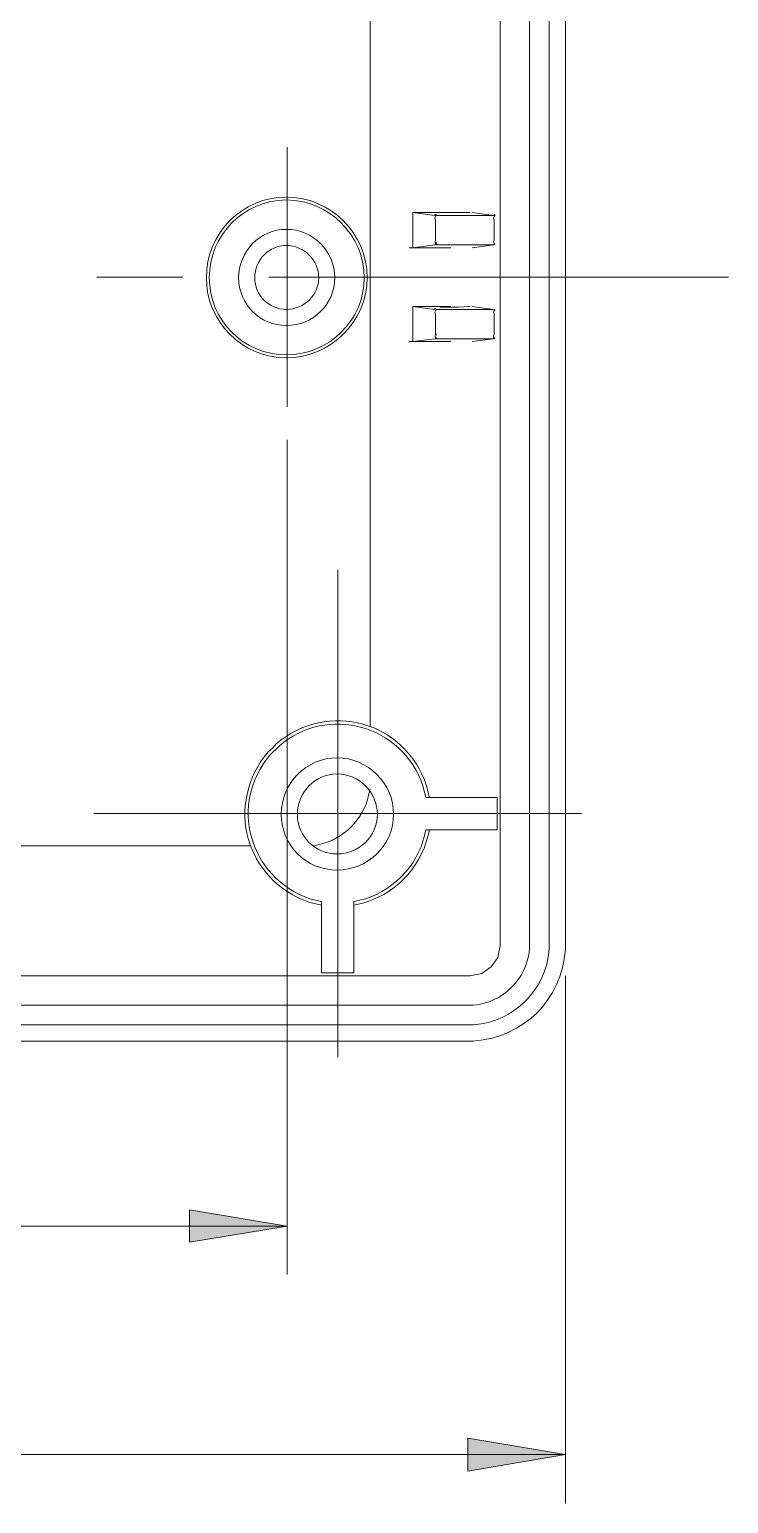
# Model space of a CAD drawing. Header units: inches. Extents: x 11 to 682, y 148 to 1119.
# Drawn here: x 294.8 to 351.9, y 898.7 to 1019.2 of the extents above; entities that cross this region are included whole.
import ezdxf

# ---------------------------------------------------------------- set-up
doc = ezdxf.new("R2010")
doc.units = ezdxf.units.IN
doc.header["$MEASUREMENT"] = 0
doc.layers.add('图层 1', color=7, linetype='Continuous')

msp = doc.modelspace()

# ---------------------------------------------------------------- hatches: boundary and pattern name
at = {"layer": '图层 1', "true_color": 0xffffff}
h = msp.add_hatch(color=7, dxfattribs=at)
h.dxf.hatch_style = 2
h.paths.add_polyline_path([(327.9, 1003.98), (328.02, 1003.98), (328.02, 1004.04), (327.9, 1004.04)])
h = msp.add_hatch(color=7, dxfattribs=at)
h.dxf.hatch_style = 2
h.paths.add_polyline_path([(332.76, 1003.92), (332.82, 1003.92), (332.82, 1004.04), (332.76, 1004.04)])
h = msp.add_hatch(color=7, dxfattribs=at)
h.dxf.hatch_style = 2
h.paths.add_polyline_path([(327.96, 1001.64), (328.02, 1001.64), (328.02, 1001.76), (327.96, 1001.76)])
h = msp.add_hatch(color=7, dxfattribs=at)
h.dxf.hatch_style = 2
h.paths.add_polyline_path([(332.7, 1001.58), (332.76, 1001.58), (332.76, 1001.64), (332.7, 1001.64)])
h = msp.add_hatch(color=7, dxfattribs=at)
h.dxf.hatch_style = 2
h.paths.add_polyline_path([(332.76, 1001.64), (332.82, 1001.64), (332.82, 1001.7), (332.76, 1001.7)])
h = msp.add_hatch(color=7, dxfattribs=at)
h.dxf.hatch_style = 2
h.paths.add_polyline_path([(327.9, 996.3), (327.96, 996.3), (327.96, 996.36), (327.9, 996.36)])
h = msp.add_hatch(color=7, dxfattribs=at)
h.dxf.hatch_style = 2
h.paths.add_polyline_path([(327.96, 996.24), (328.02, 996.24), (328.02, 996.3), (327.96, 996.3)])
h = msp.add_hatch(color=7, dxfattribs=at)
h.dxf.hatch_style = 2
h.paths.add_polyline_path([(332.76, 996.18), (332.82, 996.18), (332.82, 996.3), (332.76, 996.3)])
h = msp.add_hatch(color=7, dxfattribs=at)
h.dxf.hatch_style = 2
h.paths.add_polyline_path([(327.96, 994.2), (328.02, 994.2), (328.02, 994.26), (327.96, 994.26)])
h = msp.add_hatch(color=7, dxfattribs=at)
h.dxf.hatch_style = 2
h.paths.add_polyline_path([(327.96, 993.9), (328.02, 993.9), (328.02, 994.02), (327.96, 994.02)])
h = msp.add_hatch(color=7, dxfattribs=at)
h.dxf.hatch_style = 2
h.paths.add_polyline_path([(332.7, 993.9), (332.82, 993.9), (332.82, 993.96), (332.7, 993.96)])
for points in [[(315.84, 921.36), (307.86, 922.68), (307.86, 920.04)], [(338.58, 902.7), (330.6, 904.02), (330.6, 901.32)]]:
    msp.add_hatch(color=7, dxfattribs=at).paths.add_polyline_path(points)

# ---------------------------------------------------------------- linework, layer by layer
at = {"layer": '图层 1', "color": 7, "lineweight": 18, "true_color": 0xffffff}
for points in [[(333.24, 944.28), (333.24, 1053.6)], [(335.64, 1053.42), (335.64, 944.46)], [(337.26, 1053.42), (337.26, 944.46)], [(338.58, 944.46), (338.58, 1053.42)], [(322.62, 962.22), (322.62, 1035.66)], [(315.84, 998.94), (315.84, 1009.56)], [(326.1, 1004.22), (326.1, 1001.34)], [(326.1, 1004.22), (329.22, 1004.22)], [(326.1, 1004.22), (327.9, 1003.98)], [(327.9, 1003.98), (332.7, 1003.98)], [(327.9, 1003.74), (327.96, 1003.92)], [(328.32, 1004.22), (329.82, 1004.22), (330.78, 1004.22)], [(330.96, 1004.22), (332.7, 1003.98)], [(332.7, 1003.74), (332.76, 1003.92)], [(327.9, 1003.74), (327.96, 1003.62), (327.96, 1003.44), (327.96, 1003.2), (327.96, 1003.02), (327.96, 1002.78), (327.96, 1002.54), (327.96, 1002.3), (327.96, 1002.12), (327.96, 1001.94)], [(332.7, 1003.74), (332.76, 1003.62)], [(332.7, 1001.82), (332.76, 1001.94), (332.76, 1002.12), (332.76, 1002.36), (332.76, 1002.54), (332.76, 1002.78), (332.76, 1003.02), (332.76, 1003.26), (332.76, 1003.44), (332.76, 1003.62)], [(325.8, 1001.34), (326.76, 1001.34), (328.2, 1001.34)], [(326.1, 1001.34), (327.9, 1001.58)], [(326.1, 1001.34), (329.22, 1001.34)], [(327.9, 1001.82), (327.96, 1001.94)], [(327.9, 1001.82), (327.96, 1001.7)], [(327.9, 1001.58), (332.7, 1001.58)], [(330.96, 1001.34), (332.7, 1001.58)], [(332.7, 1001.82), (332.76, 1001.7)], [(307.32, 998.94), (300.3, 998.94)], [(351.9, 998.94), (314.34, 998.94)], [(315.84, 998.94), (315.84, 988.32)], [(326.1, 996.54), (326.1, 993.66)], [(326.1, 996.54), (329.22, 996.54)], [(326.1, 996.54), (327.9, 996.3)], [(328.32, 996.48), (329.82, 996.48), (330.78, 996.54)], [(330.96, 996.54), (332.7, 996.3)], [(327.9, 996.3), (332.7, 996.3)], [(327.9, 996.06), (327.96, 996.18)], [(327.9, 996.06), (327.96, 995.94), (327.96, 995.7), (327.96, 995.52), (327.96, 995.28), (327.96, 995.04), (327.96, 994.86), (327.96, 994.62), (327.96, 994.44), (327.96, 994.2)], [(332.7, 996.06), (332.76, 996.18)], [(332.7, 996.06), (332.76, 995.94)], [(332.7, 994.14), (332.76, 994.26), (332.76, 994.44), (332.76, 994.62), (332.76, 994.86), (332.76, 995.1), (332.76, 995.28), (332.76, 995.52), (332.76, 995.76), (332.76, 995.94)], [(327.9, 994.14), (327.96, 993.96)], [(332.7, 994.14), (332.76, 993.96)], [(325.8, 993.66), (326.76, 993.66), (328.2, 993.66)], [(326.1, 993.66), (327.9, 993.9)], [(326.1, 993.66), (329.22, 993.66)], [(327.9, 993.9), (332.7, 993.9)], [(330.96, 993.66), (332.7, 993.9)], [(315.84, 985.62), (315.84, 917.4)], [(319.98, 955.08), (319.98, 966.36), (319.98, 975)], [(327.18, 956.4), (333, 956.4)], [(333, 953.76), (333, 956.4)], [(300.06, 955.08), (308.7, 955.08)], [(308.7, 955.08), (319.98, 955.08)], [(319.98, 955.08), (319.98, 943.8), (319.98, 935.16)], [(319.98, 955.08), (331.26, 955.08), (339.9, 955.08)], [(327.18, 953.76), (333, 953.76)], [(186.24, 952.44), (312.84, 952.44)], [(318.66, 947.88), (318.66, 942.06)], [(321.3, 942.06), (321.3, 947.88)], [(330.78, 941.82), (331.74, 942), (332.52, 942.54), (333.06, 943.32), (333.24, 944.28)], [(168.3, 941.82), (330.78, 941.82)], [(318.66, 942.06), (321.3, 942.06)], [(338.58, 941.82), (338.58, 898.68)], [(168.48, 939.42), (330.6, 939.42)], [(168.48, 937.8), (330.6, 937.8)], [(168.48, 936.48), (330.6, 936.48)], [(183.24, 921.36), (249.54, 921.36), (315.84, 921.36)], [(160.5, 902.7), (249.54, 902.7), (338.58, 902.7)]]:
    msp.add_lwpolyline(points, dxfattribs=at)
at = {"layer": '图层 1', "lineweight": 0}
for points in [[(327.9, 1003.98), (328.02, 1003.98), (328.02, 1004.04), (327.9, 1004.04), (327.9, 1003.98)], [(332.76, 1003.92), (332.82, 1003.92), (332.82, 1004.04), (332.76, 1004.04), (332.76, 1003.92)], [(327.96, 1001.64), (328.02, 1001.64), (328.02, 1001.76), (327.96, 1001.76), (327.96, 1001.64)], [(332.7, 1001.58), (332.76, 1001.58), (332.76, 1001.64), (332.7, 1001.64), (332.7, 1001.58)], [(332.76, 1001.64), (332.82, 1001.64), (332.82, 1001.7), (332.76, 1001.7), (332.76, 1001.64)], [(327.9, 996.3), (327.96, 996.3), (327.96, 996.36), (327.9, 996.36), (327.9, 996.3)], [(327.96, 996.24), (328.02, 996.24), (328.02, 996.3), (327.96, 996.3), (327.96, 996.24)], [(332.76, 996.18), (332.82, 996.18), (332.82, 996.3), (332.76, 996.3), (332.76, 996.18)], [(327.96, 994.2), (328.02, 994.2), (328.02, 994.26), (327.96, 994.26), (327.96, 994.2)], [(327.96, 993.9), (328.02, 993.9), (328.02, 994.02), (327.96, 994.02), (327.96, 993.9)], [(332.7, 993.9), (332.82, 993.9), (332.82, 993.96), (332.7, 993.96), (332.7, 993.9)], [(315.84, 921.36), (307.86, 922.68), (307.86, 920.04), (315.84, 921.36)], [(338.58, 902.7), (330.6, 904.02), (330.6, 901.32), (338.58, 902.7)]]:
    msp.add_lwpolyline(points, dxfattribs=at)
at = {"layer": '图层 1', "color": 7, "lineweight": 18, "true_color": 0xffffff}
for points, knots in [([(315.78, 992.34), (319.38, 992.34), (322.38, 995.28), (322.38, 998.88), (322.38, 1002.54), (319.38, 1005.48), (315.78, 1005.48), (312.18, 1005.48), (309.24, 1002.54), (309.24, 998.88), (309.24, 995.28), (312.18, 992.34), (315.78, 992.34)], [0, 0, 0, 0, 1, 1, 1, 2, 2, 2, 3, 3, 3, 4, 4, 4, 4]), ([(315.78, 992.58), (319.26, 992.58), (322.14, 995.4), (322.14, 998.88), (322.14, 1002.36), (319.26, 1005.24), (315.78, 1005.24), (312.3, 1005.24), (309.48, 1002.36), (309.48, 998.88), (309.48, 995.4), (312.3, 992.58), (315.78, 992.58)], [0, 0, 0, 0, 1, 1, 1, 2, 2, 2, 3, 3, 3, 4, 4, 4, 4]), ([(315.78, 994.98), (317.94, 994.98), (319.74, 996.72), (319.74, 998.88), (319.74, 1001.04), (317.94, 1002.84), (315.78, 1002.84), (313.62, 1002.84), (311.88, 1001.04), (311.88, 998.88), (311.88, 996.72), (313.62, 994.98), (315.78, 994.98)], [0, 0, 0, 0, 1, 1, 1, 2, 2, 2, 3, 3, 3, 4, 4, 4, 4]), ([(315.78, 996.3), (317.22, 996.3), (318.42, 997.44), (318.42, 998.88), (318.42, 1000.32), (317.22, 1001.52), (315.78, 1001.52), (314.34, 1001.52), (313.2, 1000.32), (313.2, 998.88), (313.2, 997.44), (314.34, 996.3), (315.78, 996.3)], [0, 0, 0, 0, 1, 1, 1, 2, 2, 2, 3, 3, 3, 4, 4, 4, 4]), ([(327.48, 956.4), (327.48, 956.4), (327.24, 957.36), (327.24, 957.36), (325.46, 962.64), (319.18, 964.38), (314.94, 960.78), (314.94, 960.78), (314.64, 960.42), (314.64, 960.42), (314.64, 960.42), (314.28, 960.12), (314.28, 960.12), (310.71, 955.86), (312.41, 949.61), (317.7, 947.82), (317.7, 947.82), (318.66, 947.58), (318.66, 947.58)], [0, 0, 0, 0, 1, 1, 1, 2, 2, 2, 3, 3, 3, 4, 4, 4, 5, 5, 5, 6, 6, 6, 6]), ([(327.18, 956.4), (327.18, 956.4), (326.94, 957.36), (326.94, 957.36), (325.21, 962.32), (319.19, 964.04), (315.18, 960.6), (315.18, 960.6), (314.46, 959.88), (314.46, 959.88), (311.04, 955.89), (312.72, 949.84), (317.7, 948.12), (317.7, 948.12), (318.66, 947.88), (318.66, 947.88)], [0, 0, 0, 0, 1, 1, 1, 2, 2, 2, 3, 3, 3, 4, 4, 4, 5, 5, 5, 5]), ([(319.92, 950.46), (322.44, 950.46), (324.54, 952.5), (324.54, 955.02), (324.54, 957.54), (322.44, 959.64), (319.92, 959.64), (317.4, 959.64), (315.36, 957.54), (315.36, 955.02), (315.36, 952.5), (317.4, 950.46), (319.92, 950.46)], [0, 0, 0, 0, 1, 1, 1, 2, 2, 2, 3, 3, 3, 4, 4, 4, 4]), ([(319.92, 951.78), (321.72, 951.78), (323.22, 953.22), (323.22, 955.02), (323.22, 956.82), (321.72, 958.32), (319.92, 958.32), (318.12, 958.32), (316.68, 956.82), (316.68, 955.02), (316.68, 953.22), (318.12, 951.78), (319.92, 951.78)], [0, 0, 0, 0, 1, 1, 1, 2, 2, 2, 3, 3, 3, 4, 4, 4, 4]), ([(318, 952.44), (318, 952.44), (318.48, 952.56), (318.48, 952.56), (320.44, 952.98), (322.08, 954.62), (322.5, 956.58), (322.5, 956.58), (322.62, 957.06), (322.62, 957.06)], [0, 0, 0, 0, 1, 1, 1, 2, 2, 2, 3, 3, 3, 3]), ([(321.3, 947.58), (321.3, 947.58), (321.78, 947.7), (321.78, 947.7), (324.59, 948.41), (326.64, 950.48), (327.36, 953.28), (327.36, 953.28), (327.48, 953.76), (327.48, 953.76)], [0, 0, 0, 0, 1, 1, 1, 2, 2, 2, 3, 3, 3, 3]), ([(321.3, 947.88), (321.3, 947.88), (321.78, 948), (321.78, 948), (324.27, 948.54), (326.52, 950.79), (327.06, 953.28), (327.06, 953.28), (327.18, 953.76), (327.18, 953.76)], [0, 0, 0, 0, 1, 1, 1, 2, 2, 2, 3, 3, 3, 3]), ([(330.6, 936.48), (330.6, 936.48), (331.08, 936.48), (331.08, 936.48), (335.24, 936.83), (338.23, 939.82), (338.58, 943.98), (338.58, 943.98), (338.58, 944.46), (338.58, 944.46)], [0, 0, 0, 0, 1, 1, 1, 2, 2, 2, 3, 3, 3, 3]), ([(330.6, 937.8), (330.6, 937.8), (331.08, 937.8), (331.08, 937.8), (334.41, 938.09), (336.97, 940.65), (337.26, 943.98), (337.26, 943.98), (337.26, 944.46), (337.26, 944.46)], [0, 0, 0, 0, 1, 1, 1, 2, 2, 2, 3, 3, 3, 3]), ([(330.6, 939.42), (330.6, 939.42), (331.08, 939.42), (331.08, 939.42), (333.45, 939.6), (335.46, 941.61), (335.64, 943.98), (335.64, 943.98), (335.64, 944.46), (335.64, 944.46)], [0, 0, 0, 0, 1, 1, 1, 2, 2, 2, 3, 3, 3, 3])]:
    msp.add_open_spline(points, degree=3, knots=knots, dxfattribs=at)

doc.saveas('drawing.dxf')
